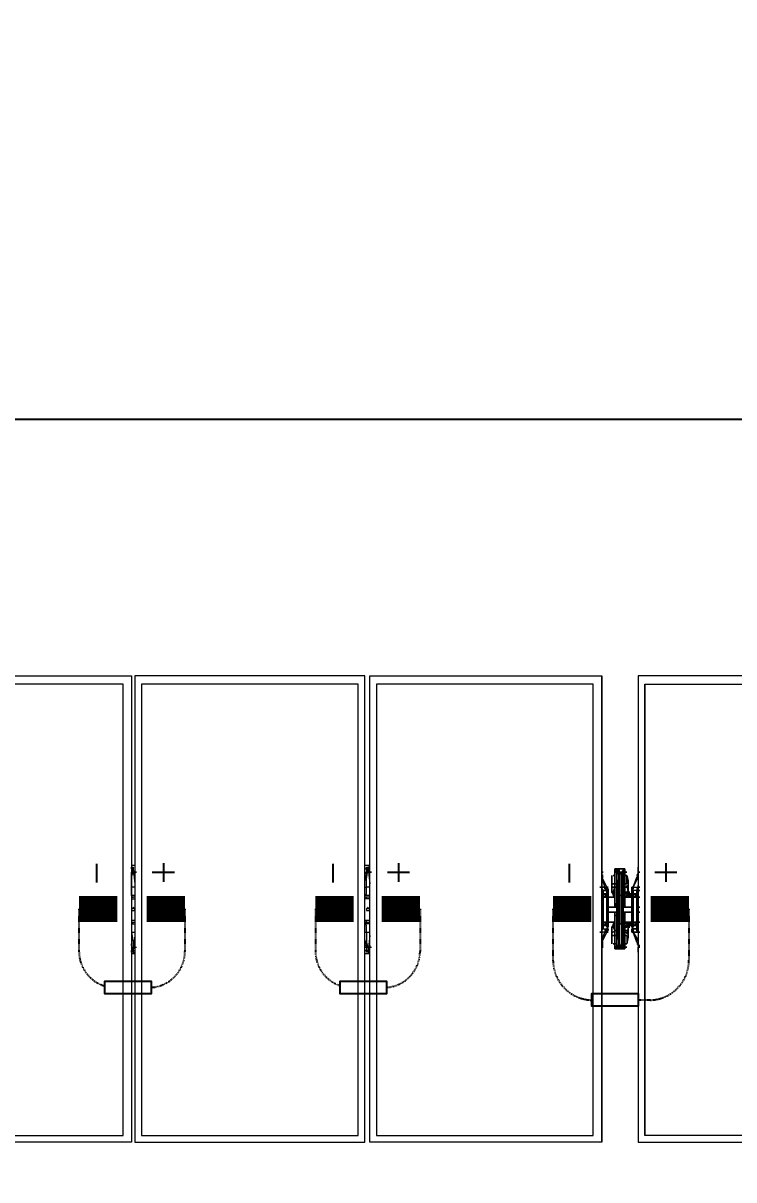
# Model space of a CAD drawing. Header units: feet. Extents: x -13743 to 68376, y -48 to 67763.
# Drawn here: x 2914.7 to 3052.6, y 7045.9 to 7270.4 of the extents above; entities that cross this region are included whole.
import ezdxf
from ezdxf.enums import TextEntityAlignment as Align

# ---------------------------------------------------------------- set-up
doc = ezdxf.new("R2018")
doc.units = ezdxf.units.FT
doc.header["$MEASUREMENT"] = 0
doc.linetypes.add('HIDDEN', pattern=[0.375, 0.25, -0.125])
for name, color, linetype in [('E-HARN-COMP', 8, 'Continuous'), ('E-TRNK-CABL-NEG', 6, 'HIDDEN'), ('E-TRUNK-CABLE-POS', 6, 'HIDDEN'), ('G-ANNO-TEXT', 1, 'Continuous'), ('Polarity-Text', 7, 'Continuous')]:
    doc.layers.add(name, color=color, linetype=linetype)
doc.styles.add('NEI-A', font='arial.ttf')
doc.styles.get("Standard").update_dxf_attribs({"font": 'arial.ttf'})

# ---------------------------------------------------------------- blocks, each defined once
blk = doc.blocks.new('A$Cc93f9aa1')
at = {"lineweight": 5}
for points in [[(3.6032, 0.4666), (3.6032, 0), (3.3715, 0), (3.3715, 0.4666)], [(3.8365, 0.4666), (3.6065, 0.4666), (3.6065, 0), (3.8365, 0)], [(4.0732, 0), (3.8415, 0), (3.8415, 0.4666), (4.0732, 0.4666)], [(4.1098, 0), (4.3398, 0), (4.3398, 0.4666), (4.1098, 0.4666)], [(3.5949, 0.4583), (3.3799, 0.4583), (3.3799, 0.0067), (3.5949, 0.0067)], [(3.8298, 0.0067), (3.8298, 0.4583), (3.6132, 0.4583), (3.6132, 0.0067)], [(4.0648, 0.0067), (4.0648, 0.4583), (3.8482, 0.4583), (3.8482, 0.0067)], [(4.1165, 0.4583), (4.3332, 0.4583), (4.3332, 0.0067), (4.1165, 0.0067)], [(4.0732, 0.2667), (4.0732, 0.27), (4.0732, 0.275), (4.0732, 0.27)], [(4.0832, 0.2667), (4.0832, 0.2583), (4.0832, 0.2567), (4.0832, 0.255), (4.0865, 0.255), (4.0832, 0.255), (4.0832, 0.2567), (4.0832, 0.2583), (4.0865, 0.2583), (4.0865, 0.2667), (4.0865, 0.2583), (4.0865, 0.255), (4.0848, 0.25), (4.0832, 0.25), (4.0832, 0.2567), (4.0832, 0.25), (4.0848, 0.25), (4.0865, 0.255), (4.0865, 0.2583), (4.0832, 0.2583)], [(4.0832, 0.2667), (4.0832, 0.25)], [(4.0865, 0.2667), (4.0848, 0.2667)], [(4.0948, 0.2683), (4.0965, 0.2683), (4.0948, 0.2683), (4.0932, 0.2683), (4.0932, 0.27), (4.0948, 0.27), (4.0965, 0.27), (4.0948, 0.27), (4.0948, 0.2683), (4.0932, 0.2683), (4.0915, 0.2683), (4.0898, 0.2683), (4.0898, 0.27), (4.0882, 0.27), (4.0865, 0.27), (4.0882, 0.27), (4.0898, 0.27), (4.0898, 0.2683), (4.0915, 0.2683), (4.0915, 0.2667), (4.0915, 0.2467), (4.0898, 0.2467), (4.0898, 0.2183), (4.0882, 0.2183), (4.0882, 0.2467), (4.0882, 0.2183), (4.0898, 0.2183), (4.0898, 0.2467), (4.0915, 0.2467), (4.0915, 0.2667), (4.0898, 0.2667), (4.0915, 0.2667), (4.0915, 0.2683), (4.0898, 0.2683), (4.0882, 0.2683), (4.0882, 0.27), (4.0865, 0.27), (4.0865, 0.2733), (4.0865, 0.2717), (4.0882, 0.27), (4.0865, 0.27), (4.0882, 0.27), (4.0898, 0.27), (4.0915, 0.27), (4.0898, 0.27), (4.0882, 0.27), (4.0865, 0.2717), (4.0882, 0.2717), (4.0865, 0.2717), (4.0882, 0.2717), (4.0898, 0.2717), (4.0915, 0.2717), (4.0898, 0.2717), (4.0882, 0.2717), (4.0865, 0.2717), (4.0865, 0.2733), (4.0865, 0.27), (4.0882, 0.27), (4.0882, 0.2683), (4.0898, 0.2683), (4.0915, 0.2683), (4.0932, 0.2683), (4.0948, 0.2683), (4.0948, 0.27), (4.0932, 0.27), (4.0948, 0.2717), (4.0965, 0.2717), (4.0948, 0.2717), (4.0948, 0.2733), (4.0965, 0.2733), (4.0948, 0.2733), (4.0948, 0.2717), (4.0932, 0.27), (4.0948, 0.27), (4.0932, 0.27), (4.0915, 0.27), (4.0898, 0.27), (4.0915, 0.27), (4.0932, 0.27), (4.0948, 0.27), (4.0965, 0.27), (4.0965, 0.2733), (4.0948, 0.2733), (4.0898, 0.2733), (4.0865, 0.2733), (4.0882, 0.2733), (4.0865, 0.2733), (4.0898, 0.2733), (4.0948, 0.2733), (4.0965, 0.2733), (4.0965, 0.27), (4.0982, 0.27), (4.0965, 0.27), (4.0948, 0.27), (4.0932, 0.27), (4.0948, 0.27), (4.0965, 0.27), (4.0965, 0.2617), (4.0948, 0.2617), (4.0965, 0.2617), (4.0965, 0.2383), (4.0948, 0.2383), (4.0965, 0.2383), (4.0965, 0.2367), (4.0948, 0.235), (4.0965, 0.235), (4.0948, 0.235), (4.1032, 0.235), (4.1048, 0.235), (4.1032, 0.235), (4.1032, 0.23), (4.1032, 0.235), (4.0948, 0.235), (4.0965, 0.235), (4.0948, 0.235), (4.0965, 0.2367), (4.0965, 0.2383), (4.0965, 0.2617), (4.0965, 0.27), (4.0948, 0.27), (4.0965, 0.27), (4.0948, 0.27), (4.0932, 0.27), (4.0932, 0.2683)], [(4.0865, 0.2383), (4.0882, 0.2383), (4.0865, 0.2383), (4.0865, 0.2617), (4.0865, 0.27), (4.0865, 0.2617)], [(4.0898, 0.2683), (4.0898, 0.2467), (4.0882, 0.2467), (4.0882, 0.2683)], [(4.0898, 0.2683), (4.0898, 0.2467), (4.0882, 0.2467), (4.0882, 0.2683)], [(4.0932, 0.2183), (4.0932, 0.2467), (4.0948, 0.2467), (4.0948, 0.2683), (4.0932, 0.2683), (4.0932, 0.2467), (4.0915, 0.2467), (4.0915, 0.2183), (4.0932, 0.2183), (4.0932, 0.1967), (4.0915, 0.1967), (4.0898, 0.1967), (4.0915, 0.1967), (4.0932, 0.1967), (4.0948, 0.1967), (4.0932, 0.1967), (4.0948, 0.1967), (4.0932, 0.1967), (4.0932, 0.2183), (4.0915, 0.2183), (4.0915, 0.2467), (4.0932, 0.2467), (4.0932, 0.2683), (4.0948, 0.2683), (4.0948, 0.2467), (4.0932, 0.2467), (4.0932, 0.2183), (4.0948, 0.2183), (4.0948, 0.2467), (4.0948, 0.2183)], [(4.0948, 0.2667), (4.0932, 0.2667)], [(4.0965, 0.2717), (4.0948, 0.2717)], [(4.0965, 0.255), (4.0965, 0.2583), (4.0982, 0.2583), (4.0982, 0.2667), (4.0965, 0.2667), (4.0982, 0.2667), (4.0982, 0.2583), (4.0965, 0.2583), (4.0965, 0.2667), (4.0965, 0.2583), (4.0965, 0.255), (4.0982, 0.255), (4.0982, 0.2567), (4.0998, 0.2517), (4.0982, 0.2567), (4.0982, 0.255)], [(4.0998, 0.25), (4.0998, 0.2617), (4.0982, 0.2667), (4.0998, 0.2617), (4.0998, 0.25), (4.0998, 0.2517)], [(4.1098, 0.27), (4.1098, 0.2683), (4.1082, 0.2667), (4.1098, 0.2683), (4.1098, 0.27), (4.1098, 0.275)], [(4.0748, 0.2517), (4.0748, 0.25), (4.0732, 0.25), (4.0732, 0.2517), (4.0748, 0.2517), (4.0732, 0.2533), (4.0732, 0.255), (4.0765, 0.255), (4.0782, 0.255), (4.0732, 0.265), (4.0782, 0.255), (4.0765, 0.255), (4.0765, 0.2533), (4.0782, 0.2533), (4.0782, 0.2517)], [(4.0732, 0.2517), (4.0732, 0.25), (4.0748, 0.25), (4.0748, 0.2517), (4.0782, 0.2517), (4.0782, 0.2533), (4.0765, 0.2533), (4.0765, 0.255), (4.0732, 0.255), (4.0732, 0.2533), (4.0748, 0.2517)], [(4.0782, 0.2517), (4.0798, 0.2517), (4.0798, 0.2533), (4.0782, 0.2533), (4.0782, 0.255), (4.0798, 0.255), (4.0782, 0.255), (4.0782, 0.2533), (4.0765, 0.2533), (4.0782, 0.2533), (4.0782, 0.255), (4.0782, 0.2533), (4.0798, 0.2533), (4.0798, 0.2517), (4.0782, 0.2517), (4.0798, 0.2517), (4.0798, 0.215), (4.0782, 0.215), (4.0798, 0.215), (4.0798, 0.2517)], [(4.0832, 0.2517), (4.0832, 0.25), (4.0832, 0.26), (4.0832, 0.25)], [(4.0898, 0.2617), (4.0882, 0.2617)], [(4.0898, 0.2617), (4.0882, 0.2617)], [(4.0965, 0.2617), (4.0948, 0.2617)], [(4.0965, 0.255), (4.0965, 0.25), (4.0965, 0.2483), (4.0982, 0.25), (4.0965, 0.2483), (4.0965, 0.25), (4.0982, 0.25), (4.0998, 0.2517), (4.0982, 0.25), (4.0965, 0.25)], [(4.0998, 0.25), (4.0998, 0.26), (4.0998, 0.25), (4.0982, 0.2483), (4.0998, 0.25), (4.1015, 0.25)], [(4.0998, 0.2567), (4.0998, 0.2583)], [(4.1048, 0.255), (4.1032, 0.255), (4.1048, 0.255), (4.1048, 0.2533), (4.1048, 0.255), (4.1032, 0.255)], [(4.1048, 0.215), (4.1032, 0.215), (4.1032, 0.2517), (4.1048, 0.2517), (4.1032, 0.2517), (4.1032, 0.255), (4.1032, 0.2517), (4.1048, 0.2517), (4.1032, 0.2517), (4.1032, 0.215)], [(4.1048, 0.2533), (4.1048, 0.255), (4.1082, 0.265), (4.1048, 0.255), (4.1098, 0.255), (4.1082, 0.2533), (4.1082, 0.2517), (4.1048, 0.2517), (4.1048, 0.2533), (4.1048, 0.255), (4.1098, 0.255), (4.1082, 0.2533), (4.1082, 0.2517), (4.1048, 0.2517)], [(4.0748, 0.215), (4.0748, 0.2133), (4.0748, 0.215), (4.0732, 0.215), (4.0732, 0.25), (4.0732, 0.215)], [(4.0748, 0.245), (4.0732, 0.245), (4.0748, 0.245), (4.0765, 0.245), (4.0782, 0.2467), (4.0782, 0.2483), (4.0765, 0.2483), (4.0748, 0.2483), (4.0748, 0.2467)], [(4.0765, 0.2483), (4.0748, 0.2467), (4.0765, 0.245), (4.0782, 0.2467)], [(4.0748, 0.2467), (4.0748, 0.2483), (4.0765, 0.2483), (4.0782, 0.2483), (4.0782, 0.2467), (4.0765, 0.245), (4.0748, 0.245)], [(4.0765, 0.2483), (4.0748, 0.2467), (4.0765, 0.245), (4.0782, 0.2467)], [(4.0765, 0.245), (4.0748, 0.245), (4.0748, 0.2467), (4.0748, 0.2483), (4.0765, 0.2483), (4.0782, 0.2483), (4.0782, 0.2467), (4.0782, 0.245), (4.0765, 0.245), (4.0782, 0.245), (4.0782, 0.2467), (4.0765, 0.2467), (4.0782, 0.2467), (4.0765, 0.2467), (4.0782, 0.2467), (4.0765, 0.2467), (4.0782, 0.2467), (4.0765, 0.2467), (4.0782, 0.2467), (4.0765, 0.2467), (4.0782, 0.2467), (4.0765, 0.2467), (4.0782, 0.2467), (4.0765, 0.2467), (4.0782, 0.2467), (4.0765, 0.2467), (4.0782, 0.2467), (4.0782, 0.2483), (4.0765, 0.2483), (4.0748, 0.2483), (4.0748, 0.2467), (4.0748, 0.245)], [(4.0782, 0.2467), (4.0765, 0.2467)], [(4.0798, 0.245), (4.0865, 0.245)], [(4.0848, 0.25), (4.0832, 0.25), (4.0848, 0.2483), (4.0832, 0.25), (4.0848, 0.2483)], [(4.0848, 0.2483), (4.0848, 0.2467), (4.0865, 0.2467), (4.0848, 0.2467), (4.0848, 0.2483), (4.0865, 0.2483), (4.0848, 0.2483), (4.0865, 0.2483)], [(4.0998, 0.25), (4.0982, 0.2483), (4.0965, 0.2483), (4.1032, 0.2483), (4.0965, 0.2483), (4.0982, 0.2483), (4.0998, 0.2483), (4.0982, 0.2483)], [(4.0965, 0.2483), (4.0982, 0.2483)], [(4.1032, 0.2467), (4.0982, 0.2467), (4.0965, 0.245), (4.1032, 0.245), (4.0965, 0.245), (4.0982, 0.2467)], [(4.1065, 0.2483), (4.1048, 0.2467), (4.1065, 0.245), (4.1082, 0.2467)], [(4.1048, 0.2467), (4.1048, 0.2483), (4.1065, 0.2483), (4.1082, 0.2483), (4.1082, 0.2467), (4.1065, 0.245), (4.1048, 0.245), (4.1048, 0.2467), (4.1048, 0.2483), (4.1048, 0.2467), (4.1048, 0.245), (4.1065, 0.245), (4.1082, 0.2467), (4.1082, 0.2483), (4.1065, 0.2483), (4.1048, 0.2483)], [(4.1065, 0.2483), (4.1048, 0.2467), (4.1065, 0.245), (4.1082, 0.2467)], [(4.1115, 0.2517), (4.1098, 0.2517), (4.1098, 0.25), (4.1098, 0.2517), (4.1082, 0.2517), (4.1098, 0.2517)], [(4.1082, 0.25), (4.1082, 0.2517), (4.1082, 0.25), (4.1098, 0.25), (4.1098, 0.215), (4.1082, 0.215), (4.1098, 0.215), (4.1098, 0.25)], [(4.1115, 0.245), (4.1098, 0.245)], [(3.6049, 0.235), (3.6049, 0.2333), (3.6032, 0.2333), (3.6032, 0.2317), (3.6049, 0.2317), (3.6065, 0.2317), (3.6065, 0.2333)], [(3.8398, 0.235), (3.8382, 0.2333), (3.8382, 0.2317), (3.8415, 0.2317), (3.8415, 0.2333), (3.8398, 0.2333)], [(4.0748, 0.235), (4.0732, 0.235)], [(4.0748, 0.235), (4.0732, 0.235)], [(4.0798, 0.235), (4.0882, 0.235), (4.0865, 0.235), (4.0882, 0.235), (4.0798, 0.235), (4.0798, 0.23)], [(4.0865, 0.2383), (4.0865, 0.2367), (4.0865, 0.235), (4.0882, 0.235), (4.0865, 0.235), (4.0865, 0.2383), (4.0865, 0.2367), (4.0882, 0.2367), (4.0865, 0.2367), (4.0865, 0.235), (4.0882, 0.235), (4.0865, 0.235)], [(4.0965, 0.2367), (4.0965, 0.235), (4.0982, 0.235), (4.0965, 0.235), (4.0965, 0.2367), (4.0948, 0.2367), (4.0965, 0.2367), (4.0965, 0.2383), (4.0965, 0.2367), (4.0948, 0.2367)], [(4.1115, 0.235), (4.1098, 0.235)], [(4.1115, 0.235), (4.1098, 0.235)], [(4.0748, 0.23), (4.0732, 0.23)], [(4.0748, 0.23), (4.0732, 0.23)], [(4.0748, 0.2167), (4.0765, 0.2167), (4.0782, 0.2183), (4.0782, 0.22), (4.0765, 0.22), (4.0748, 0.22), (4.0732, 0.22), (4.0748, 0.22), (4.0748, 0.2183), (4.0748, 0.22), (4.0748, 0.2183), (4.0748, 0.2167), (4.0765, 0.2167)], [(4.0765, 0.22), (4.0748, 0.2183), (4.0765, 0.2167), (4.0782, 0.2183)], [(4.0765, 0.22), (4.0748, 0.2183), (4.0765, 0.2167), (4.0782, 0.2183)], [(4.0765, 0.22), (4.0748, 0.22), (4.0765, 0.22), (4.0782, 0.22), (4.0782, 0.2183), (4.0782, 0.2167), (4.0765, 0.2167), (4.0782, 0.2167), (4.0782, 0.2183), (4.0765, 0.2183), (4.0782, 0.2183), (4.0765, 0.2183), (4.0782, 0.2183), (4.0765, 0.2183), (4.0782, 0.2183), (4.0765, 0.2183), (4.0782, 0.2183), (4.0765, 0.2183), (4.0782, 0.2183), (4.0765, 0.2183), (4.0782, 0.2183), (4.0765, 0.2183), (4.0782, 0.2183), (4.0765, 0.2183), (4.0782, 0.2183), (4.0782, 0.22), (4.0765, 0.22), (4.0748, 0.22), (4.0748, 0.2183), (4.0748, 0.2167), (4.0748, 0.2183), (4.0748, 0.2167), (4.0765, 0.2167), (4.0782, 0.2183), (4.0782, 0.22)], [(4.0882, 0.23), (4.0798, 0.23), (4.0882, 0.23), (4.0865, 0.23), (4.0882, 0.23), (4.0865, 0.23)], [(4.0865, 0.22), (4.0798, 0.22)], [(4.0865, 0.23), (4.0882, 0.23), (4.0865, 0.23), (4.0865, 0.2267), (4.0865, 0.23), (4.0865, 0.2267)], [(4.0865, 0.2267), (4.0865, 0.2033), (4.0865, 0.195), (4.0865, 0.2033), (4.0865, 0.2267), (4.0882, 0.2267)], [(4.1048, 0.23), (4.1032, 0.23), (4.0948, 0.23), (4.0965, 0.23), (4.0948, 0.23), (4.0965, 0.23), (4.0965, 0.2267), (4.0965, 0.2283), (4.0948, 0.23), (4.1032, 0.23)], [(4.0965, 0.2267), (4.0965, 0.23), (4.0948, 0.23), (4.0965, 0.2283)], [(4.0965, 0.23), (4.0948, 0.23)], [(4.0965, 0.2267), (4.0948, 0.2267), (4.0965, 0.2267), (4.0965, 0.2033), (4.0948, 0.2033), (4.0965, 0.2033)], [(4.0982, 0.23), (4.0965, 0.23)], [(4.0982, 0.2183), (4.1032, 0.2183), (4.0982, 0.2183), (4.0965, 0.22), (4.1032, 0.22), (4.0965, 0.22)], [(4.1048, 0.22), (4.1048, 0.2183), (4.1048, 0.2167), (4.1065, 0.2167), (4.1082, 0.2183), (4.1082, 0.22), (4.1065, 0.22)], [(4.1065, 0.22), (4.1048, 0.2183), (4.1065, 0.2167), (4.1082, 0.2183)], [(4.1048, 0.22), (4.1048, 0.2183), (4.1048, 0.2167), (4.1048, 0.2183), (4.1048, 0.22), (4.1065, 0.22)], [(4.1065, 0.22), (4.1048, 0.2183), (4.1065, 0.2167), (4.1082, 0.2183)], [(4.1082, 0.22), (4.1082, 0.2183), (4.1082, 0.22), (4.1065, 0.22)], [(4.1115, 0.23), (4.1098, 0.23)], [(4.1115, 0.23), (4.1098, 0.23)], [(4.1115, 0.22), (4.1098, 0.22)], [(4.0732, 0.215), (4.0732, 0.2133)], [(4.0765, 0.2117), (4.0765, 0.21), (4.0782, 0.21), (4.0732, 0.2), (4.0782, 0.21), (4.0765, 0.21), (4.0732, 0.21), (4.0732, 0.2117), (4.0748, 0.2133), (4.0782, 0.2133), (4.0765, 0.2117), (4.0765, 0.21), (4.0732, 0.21), (4.0732, 0.2117), (4.0748, 0.2133), (4.0782, 0.2133)], [(4.0782, 0.2183), (4.0765, 0.2183)], [(4.0798, 0.21), (4.0782, 0.21), (4.0782, 0.2117), (4.0765, 0.2117), (4.0782, 0.2117), (4.0782, 0.21)], [(4.0782, 0.2133), (4.0798, 0.2133), (4.0798, 0.2117), (4.0782, 0.2117), (4.0782, 0.21), (4.0782, 0.2117), (4.0798, 0.2117), (4.0798, 0.2133)], [(4.0832, 0.2133), (4.0832, 0.2083), (4.0832, 0.2133), (4.0832, 0.215), (4.0848, 0.215), (4.0848, 0.2167), (4.0832, 0.215), (4.0832, 0.2133), (4.0832, 0.215), (4.0848, 0.215), (4.0865, 0.2117), (4.0848, 0.21), (4.0832, 0.21), (4.0832, 0.2083), (4.0832, 0.2067), (4.0832, 0.2083), (4.0832, 0.21), (4.0848, 0.21), (4.0865, 0.2117), (4.0848, 0.215), (4.0848, 0.2167), (4.0832, 0.215), (4.0848, 0.2167), (4.0832, 0.215), (4.0832, 0.205), (4.0832, 0.215)], [(4.0865, 0.2167), (4.0848, 0.2167), (4.0832, 0.215), (4.0832, 0.205), (4.0832, 0.215), (4.0848, 0.2167), (4.0865, 0.2167), (4.0848, 0.2167), (4.0865, 0.2167), (4.0848, 0.2167), (4.0865, 0.2167), (4.0848, 0.2167)], [(4.0865, 0.2183), (4.0848, 0.2183), (4.0848, 0.2167), (4.0848, 0.2183)], [(4.0865, 0.21), (4.0865, 0.2067)], [(4.0932, 0.195), (4.0932, 0.1967), (4.0948, 0.1967), (4.0948, 0.2183), (4.0948, 0.1967), (4.0932, 0.1967), (4.0932, 0.195), (4.0948, 0.195)], [(4.0965, 0.215), (4.0965, 0.2167), (4.1032, 0.2167), (4.0965, 0.2167)], [(4.0965, 0.2167), (4.0982, 0.215), (4.0965, 0.2167), (4.0982, 0.2167)], [(4.0998, 0.2167), (4.0982, 0.2167), (4.0998, 0.215), (4.0982, 0.2167), (4.0965, 0.2167), (4.0982, 0.2167)], [(4.0982, 0.1983), (4.0965, 0.1983), (4.0982, 0.1983), (4.0998, 0.205), (4.0998, 0.215), (4.0998, 0.2133), (4.0998, 0.215), (4.0998, 0.205)], [(4.0982, 0.2083), (4.0998, 0.2133), (4.0998, 0.215), (4.0965, 0.215), (4.0965, 0.2117), (4.0965, 0.21), (4.0982, 0.21)], [(4.0982, 0.2083), (4.0998, 0.2133), (4.0998, 0.215), (4.0965, 0.215), (4.0965, 0.2117), (4.0965, 0.21), (4.0982, 0.21)], [(4.0965, 0.2067), (4.0965, 0.21)], [(4.0982, 0.2167), (4.0998, 0.215)], [(4.0998, 0.215), (4.0998, 0.205), (4.0998, 0.215), (4.1015, 0.215)], [(4.0998, 0.2067), (4.0998, 0.2083)], [(4.1048, 0.2133), (4.1032, 0.2133), (4.1032, 0.21), (4.1048, 0.21), (4.1048, 0.2117), (4.1048, 0.2133), (4.1048, 0.2117), (4.1048, 0.21), (4.1032, 0.21), (4.1032, 0.2133), (4.1048, 0.2133), (4.1082, 0.2133), (4.1082, 0.215), (4.1082, 0.2133)], [(4.1032, 0.21), (4.1048, 0.21), (4.1048, 0.2117), (4.1048, 0.21)], [(4.1048, 0.21), (4.1098, 0.21), (4.1082, 0.2117), (4.1082, 0.2133), (4.1098, 0.2133), (4.1098, 0.215), (4.1098, 0.2133), (4.1082, 0.2133), (4.1082, 0.2117), (4.1098, 0.21), (4.1048, 0.21), (4.1082, 0.2)], [(4.1082, 0.2183), (4.1065, 0.2183)], [(4.1082, 0.2183), (4.1065, 0.2183)], [(4.0732, 0.1967), (4.0732, 0.1983)], [(4.0832, 0.1983), (4.0832, 0.205), (4.0832, 0.1983), (4.0832, 0.2067), (4.0865, 0.2067), (4.0865, 0.1983), (4.0848, 0.1983), (4.0865, 0.1983), (4.0865, 0.2067), (4.0832, 0.2067)], [(4.0882, 0.1983), (4.0865, 0.1983)], [(4.0898, 0.2033), (4.0882, 0.2033)], [(4.0898, 0.2033), (4.0882, 0.2033)], [(4.0915, 0.1983), (4.0915, 0.1967), (4.0898, 0.1967), (4.0915, 0.1967)], [(4.0948, 0.195), (4.0948, 0.1967), (4.0948, 0.195), (4.0965, 0.195), (4.0965, 0.1933), (4.0948, 0.1933), (4.0965, 0.1933), (4.0948, 0.1933), (4.0948, 0.195), (4.0965, 0.195), (4.0965, 0.2033), (4.0965, 0.195), (4.0982, 0.195), (4.0965, 0.195), (4.0965, 0.1933), (4.0948, 0.1933), (4.0932, 0.195), (4.0915, 0.195), (4.0932, 0.195), (4.0948, 0.195), (4.0932, 0.195)], [(4.0948, 0.1983), (4.0932, 0.1983)], [(4.0965, 0.2033), (4.0948, 0.2033)], [(4.0982, 0.1983), (4.0965, 0.1983), (4.0965, 0.2067), (4.0982, 0.2067)], [(4.0982, 0.1983), (4.0965, 0.1983), (4.0965, 0.2067), (4.0982, 0.2067)], [(4.1082, 0.1983), (4.1098, 0.1983), (4.1098, 0.1967), (4.1098, 0.1983)], [(4.0732, 0.19), (4.0732, 0.195)], [(4.0932, 0.1933), (4.0882, 0.1933), (4.0865, 0.1933), (4.0882, 0.1933), (4.0865, 0.1933), (4.0865, 0.195), (4.0882, 0.195), (4.0882, 0.1967), (4.0882, 0.195), (4.0865, 0.195), (4.0865, 0.1933), (4.0882, 0.1933)], [(4.0965, 0.195), (4.0948, 0.195), (4.0948, 0.1933), (4.0965, 0.1933), (4.0948, 0.1933), (4.0932, 0.195), (4.0948, 0.195), (4.0932, 0.195), (4.0948, 0.195), (4.0948, 0.1967)], [(4.1098, 0.19), (4.1098, 0.195)]]:
    blk.add_lwpolyline(points, close=True, dxfattribs=at)
for points in [[(4.0732, 0), (4.0732, 0.4666)], [(4.1098, 0.4666), (4.1098, 0)], [(4.0648, 0.0067), (4.0648, 0.4583)], [(4.1165, 0.4583), (4.1165, 0.0067)], [(3.6065, 0.2767), (3.6032, 0.2767)], [(3.6049, 0.27), (3.6049, 0.2733), (3.6049, 0.275), (3.6049, 0.2733), (3.6049, 0.2717), (3.6032, 0.2717), (3.6032, 0.2683)], [(3.6049, 0.255), (3.6032, 0.255), (3.6032, 0.2633), (3.6049, 0.2733)], [(3.8415, 0.2767), (3.8365, 0.2767)], [(3.8365, 0.255), (3.8382, 0.255), (3.8382, 0.2633), (3.8398, 0.2733)], [(3.8415, 0.275), (3.8398, 0.275), (3.8398, 0.2733), (3.8382, 0.2733), (3.8382, 0.27), (3.8382, 0.2683)], [(3.8398, 0.27), (3.8398, 0.2733), (3.8398, 0.275)], [(4.0732, 0.2667), (4.0732, 0.2667)], [(4.0732, 0.2667), (4.0732, 0.2667)], [(4.0882, 0.27), (4.0898, 0.27), (4.0882, 0.27)], [(4.0882, 0.27), (4.0898, 0.27), (4.0882, 0.27)], [(4.0948, 0.27), (4.0948, 0.27)], [(4.0948, 0.27), (4.0948, 0.27)], [(4.1098, 0.2667), (4.1098, 0.2667)], [(4.1098, 0.2667), (4.1098, 0.2667)], [(3.6049, 0.2467), (3.6032, 0.2467), (3.6032, 0.255)], [(3.8398, 0.2467), (3.8382, 0.2467), (3.8365, 0.2467), (3.8382, 0.2483), (3.8382, 0.255)], [(4.0832, 0.26), (4.0832, 0.26)], [(4.0832, 0.26), (4.0832, 0.26)], [(4.0982, 0.26), (4.0982, 0.26)], [(4.0982, 0.26), (4.0982, 0.26)], [(3.6065, 0.2467), (3.6032, 0.2467)], [(3.6065, 0.245), (3.6032, 0.245), (3.6049, 0.245)], [(3.6032, 0.245), (3.6032, 0.2433), (3.6065, 0.2433)], [(3.8415, 0.2467), (3.8365, 0.2467)], [(3.8415, 0.245), (3.8382, 0.245), (3.8365, 0.245)], [(3.8415, 0.2433), (3.8382, 0.2433), (3.8365, 0.2433)], [(3.8382, 0.2433), (3.8382, 0.245)], [(4.0748, 0.2483), (4.0748, 0.2483)], [(4.0748, 0.2483), (4.0748, 0.2483)], [(4.0748, 0.2467), (4.0748, 0.2467)], [(4.0748, 0.2467), (4.0748, 0.2467)], [(4.0748, 0.245), (4.0748, 0.245)], [(4.0748, 0.245), (4.0748, 0.245)], [(4.0765, 0.2483), (4.0765, 0.2483)], [(4.0765, 0.2483), (4.0765, 0.2483)], [(4.0765, 0.245), (4.0782, 0.245)], [(4.0765, 0.245), (4.0765, 0.245)], [(4.0765, 0.245), (4.0782, 0.245)], [(4.0765, 0.245), (4.0765, 0.245)], [(4.0782, 0.2517), (4.0782, 0.2517)], [(4.0782, 0.2517), (4.0782, 0.2517)], [(4.0782, 0.2483), (4.0782, 0.2483)], [(4.0782, 0.2483), (4.0782, 0.2483)], [(4.0782, 0.2467), (4.0782, 0.2467)], [(4.0782, 0.2467), (4.0782, 0.2467)], [(4.0782, 0.245), (4.0782, 0.245)], [(4.0782, 0.245), (4.0782, 0.245)], [(4.0798, 0.2517), (4.0798, 0.2517)], [(4.0798, 0.2517), (4.0798, 0.2517)], [(4.0832, 0.25), (4.0848, 0.2483)], [(4.0832, 0.25), (4.0848, 0.2483)], [(4.0832, 0.25), (4.0848, 0.2483)], [(4.0832, 0.25), (4.0848, 0.25)], [(4.0848, 0.2483), (4.0848, 0.25)], [(4.0865, 0.2483), (4.0848, 0.2483)], [(4.0865, 0.2483), (4.0848, 0.2483)], [(4.0848, 0.2483), (4.0865, 0.2483)], [(4.0848, 0.2483), (4.0865, 0.2483)], [(4.1032, 0.2517), (4.1032, 0.2517)], [(4.1032, 0.2517), (4.1032, 0.2517)], [(4.1048, 0.2483), (4.1065, 0.2483), (4.1082, 0.2483), (4.1082, 0.2467), (4.1082, 0.245), (4.1065, 0.245), (4.1048, 0.245), (4.1048, 0.2467), (4.1048, 0.245)], [(4.1048, 0.2483), (4.1048, 0.2483)], [(4.1048, 0.245), (4.1065, 0.245), (4.1082, 0.245), (4.1082, 0.2467), (4.1065, 0.2467), (4.1082, 0.2467), (4.1065, 0.2467), (4.1082, 0.2467), (4.1065, 0.2467), (4.1082, 0.2467), (4.1065, 0.2467), (4.1082, 0.2467), (4.1065, 0.2467), (4.1082, 0.2467), (4.1065, 0.2467), (4.1082, 0.2467), (4.1065, 0.2467), (4.1082, 0.2467), (4.1065, 0.2467), (4.1082, 0.2467), (4.1065, 0.2467), (4.1082, 0.2467), (4.1098, 0.2467), (4.1082, 0.2467), (4.1082, 0.2483), (4.1065, 0.2483), (4.1048, 0.2483)], [(4.1048, 0.2483), (4.1048, 0.2483)], [(4.1048, 0.2467), (4.1048, 0.2467)], [(4.1048, 0.2467), (4.1048, 0.2467)], [(4.1048, 0.245), (4.1048, 0.245)], [(4.1048, 0.245), (4.1048, 0.245)], [(4.1065, 0.2483), (4.1065, 0.2483)], [(4.1065, 0.2483), (4.1065, 0.2483)], [(4.1065, 0.245), (4.1065, 0.245)], [(4.1065, 0.245), (4.1065, 0.245)], [(4.1082, 0.2483), (4.1082, 0.2483)], [(4.1082, 0.2483), (4.1082, 0.2483)], [(4.1082, 0.2467), (4.1082, 0.2467)], [(4.1082, 0.2467), (4.1082, 0.2467)], [(4.1082, 0.245), (4.1082, 0.245)], [(4.1082, 0.245), (4.1082, 0.245)], [(3.6065, 0.2217), (3.6032, 0.2217), (3.6032, 0.22), (3.6065, 0.22)], [(3.8415, 0.2217), (3.8382, 0.2217), (3.8365, 0.2217)], [(3.8365, 0.22), (3.8382, 0.22), (3.8415, 0.22)], [(3.8382, 0.22), (3.8382, 0.2217)], [(4.0748, 0.22), (4.0748, 0.22)], [(4.0748, 0.22), (4.0748, 0.22)], [(4.0765, 0.22), (4.0765, 0.22)], [(4.0765, 0.22), (4.0765, 0.22)], [(4.0782, 0.22), (4.0782, 0.22)], [(4.0782, 0.22), (4.0782, 0.22)], [(4.0865, 0.23), (4.0882, 0.23)], [(4.0865, 0.23), (4.0882, 0.23)], [(4.0865, 0.23), (4.0882, 0.23)], [(4.0865, 0.23), (4.0882, 0.23)], [(4.0965, 0.23), (4.0982, 0.23)], [(4.0965, 0.23), (4.0982, 0.23)], [(4.1048, 0.2183), (4.1048, 0.22)], [(4.1065, 0.22), (4.1048, 0.22)], [(4.1048, 0.22), (4.1048, 0.22)], [(4.1048, 0.22), (4.1048, 0.22)], [(4.1082, 0.22), (4.1065, 0.22)], [(4.1065, 0.22), (4.1065, 0.22)], [(4.1065, 0.22), (4.1065, 0.22)], [(4.1082, 0.22), (4.1082, 0.22)], [(4.1082, 0.2183), (4.1082, 0.22)], [(4.1082, 0.22), (4.1082, 0.22)], [(3.6049, 0.2183), (3.6032, 0.2183), (3.6032, 0.21), (3.6049, 0.2), (3.6049, 0.1917), (3.6065, 0.1917)], [(3.6032, 0.2183), (3.6065, 0.2183)], [(3.8382, 0.21), (3.8382, 0.2167), (3.8365, 0.2183), (3.8382, 0.2183), (3.8365, 0.2183)], [(3.8365, 0.21), (3.8382, 0.21), (3.8382, 0.2), (3.8398, 0.1933), (3.8398, 0.1917), (3.8415, 0.1917)], [(3.8415, 0.2183), (3.8382, 0.2183)], [(4.0732, 0.2133), (4.0748, 0.2133), (4.0732, 0.2133)], [(4.0732, 0.2133), (4.0748, 0.2133), (4.0732, 0.2133)], [(4.0748, 0.2183), (4.0748, 0.2183)], [(4.0748, 0.2183), (4.0748, 0.2183)], [(4.0748, 0.2167), (4.0748, 0.2167)], [(4.0748, 0.2167), (4.0748, 0.2167)], [(4.0765, 0.2167), (4.0765, 0.2167)], [(4.0765, 0.2167), (4.0765, 0.2167)], [(4.0782, 0.2183), (4.0782, 0.2183)], [(4.0782, 0.2183), (4.0782, 0.2183)], [(4.0782, 0.2167), (4.0782, 0.2167)], [(4.0782, 0.2167), (4.0782, 0.2167)], [(4.0782, 0.215), (4.0782, 0.215)], [(4.0782, 0.215), (4.0782, 0.215)], [(4.0798, 0.215), (4.0798, 0.215)], [(4.0798, 0.215), (4.0798, 0.215)], [(4.0898, 0.2183), (4.0898, 0.1967), (4.0882, 0.1967), (4.0882, 0.2183)], [(4.0898, 0.2183), (4.0898, 0.1967), (4.0882, 0.1967), (4.0882, 0.2183)], [(4.0915, 0.2183), (4.0898, 0.2183)], [(4.0915, 0.2183), (4.0898, 0.2183)], [(4.0915, 0.1983), (4.0915, 0.2183)], [(4.0915, 0.1983), (4.0915, 0.2183)], [(4.1032, 0.215), (4.1032, 0.215)], [(4.1032, 0.215), (4.1032, 0.215)], [(4.1048, 0.2167), (4.1048, 0.2183)], [(4.1048, 0.2183), (4.1048, 0.2183)], [(4.1048, 0.2183), (4.1048, 0.2183)], [(4.1048, 0.2167), (4.1065, 0.2167)], [(4.1048, 0.2167), (4.1048, 0.2167)], [(4.1048, 0.2167), (4.1065, 0.2167)], [(4.1048, 0.2167), (4.1065, 0.2167)], [(4.1048, 0.2167), (4.1048, 0.2167)], [(4.1048, 0.215), (4.1048, 0.215)], [(4.1048, 0.215), (4.1048, 0.215)], [(4.1065, 0.2183), (4.1082, 0.2183)], [(4.1065, 0.2183), (4.1082, 0.2183)], [(4.1065, 0.2183), (4.1082, 0.2183)], [(4.1065, 0.2183), (4.1082, 0.2183)], [(4.1065, 0.2183), (4.1082, 0.2183)], [(4.1065, 0.2183), (4.1082, 0.2183)], [(4.1065, 0.2183), (4.1082, 0.2183)], [(4.1065, 0.2183), (4.1082, 0.2183)], [(4.1065, 0.2183), (4.1082, 0.2183)], [(4.1065, 0.2183), (4.1082, 0.2183)], [(4.1065, 0.2183), (4.1082, 0.2183)], [(4.1065, 0.2183), (4.1082, 0.2183)], [(4.1065, 0.2183), (4.1082, 0.2183)], [(4.1065, 0.2167), (4.1082, 0.2183)], [(4.1065, 0.2183), (4.1082, 0.2183)], [(4.1065, 0.2167), (4.1082, 0.2167)], [(4.1065, 0.2167), (4.1065, 0.2167)], [(4.1065, 0.2167), (4.1082, 0.2167)], [(4.1065, 0.2167), (4.1065, 0.2167)], [(4.1082, 0.2183), (4.1082, 0.2183)], [(4.1082, 0.2167), (4.1082, 0.2183)], [(4.1082, 0.2183), (4.1082, 0.2183)], [(4.1082, 0.2167), (4.1082, 0.2183)], [(4.1082, 0.2167), (4.1082, 0.2167)], [(4.1082, 0.2167), (4.1082, 0.2167)], [(4.0732, 0.1983), (4.0732, 0.1983)], [(4.0732, 0.1983), (4.0732, 0.1983)], [(4.0832, 0.205), (4.0832, 0.205)], [(4.0832, 0.205), (4.0832, 0.205)], [(4.0848, 0.1983), (4.0848, 0.1983)], [(4.0848, 0.1983), (4.0848, 0.1983)], [(4.0898, 0.1983), (4.0915, 0.1983)], [(4.0898, 0.1983), (4.0915, 0.1983)], [(4.0982, 0.205), (4.0982, 0.205)], [(4.0982, 0.205), (4.0982, 0.205)], [(4.0982, 0.1983), (4.0982, 0.1983)], [(4.0982, 0.1983), (4.0982, 0.1983)], [(4.1098, 0.1983), (4.1098, 0.1983)], [(4.1098, 0.1983), (4.1098, 0.1983)], [(3.6032, 0.1967), (3.6032, 0.1933), (3.6049, 0.1933), (3.6049, 0.19), (3.6049, 0.1917), (3.6049, 0.195)], [(3.6065, 0.1883), (3.6032, 0.1883)], [(3.6049, 0.19), (3.6065, 0.19)], [(3.8415, 0.1883), (3.8365, 0.1883)], [(3.8382, 0.1967), (3.8382, 0.195), (3.8382, 0.1917), (3.8398, 0.1917), (3.8398, 0.19), (3.8415, 0.19)], [(3.8398, 0.195), (3.8398, 0.1917), (3.8398, 0.19)], [(4.0732, 0.195), (4.0732, 0.195)], [(4.0732, 0.195), (4.0732, 0.195)], [(4.0865, 0.195), (4.0882, 0.1967)], [(4.0865, 0.195), (4.0882, 0.1967)], [(4.0865, 0.1933), (4.0882, 0.195)], [(4.0865, 0.195), (4.0882, 0.195)], [(4.0865, 0.1933), (4.0882, 0.195)], [(4.0865, 0.195), (4.0882, 0.195)], [(4.0865, 0.1933), (4.0882, 0.1933)], [(4.0865, 0.1933), (4.0882, 0.1933)], [(4.0865, 0.1933), (4.0882, 0.1933)], [(4.0865, 0.1933), (4.0882, 0.1933)], [(4.0882, 0.195), (4.0882, 0.1967)], [(4.0882, 0.195), (4.0882, 0.1967)], [(4.0882, 0.195), (4.0898, 0.195)], [(4.0882, 0.195), (4.0898, 0.195)], [(4.0882, 0.195), (4.0898, 0.195)], [(4.0882, 0.195), (4.0898, 0.195)], [(4.0882, 0.195), (4.0882, 0.195)], [(4.0882, 0.1933), (4.0882, 0.195)], [(4.0882, 0.195), (4.0898, 0.195)], [(4.0882, 0.195), (4.0898, 0.195)], [(4.0882, 0.195), (4.0898, 0.195)], [(4.0882, 0.195), (4.0898, 0.195)], [(4.0882, 0.195), (4.0882, 0.195)], [(4.0882, 0.1933), (4.0882, 0.195)], [(4.0898, 0.1967), (4.0898, 0.195)], [(4.0898, 0.1967), (4.0898, 0.195)], [(4.0898, 0.195), (4.0915, 0.195)], [(4.0898, 0.195), (4.0915, 0.195)], [(4.0898, 0.195), (4.0915, 0.195)], [(4.0898, 0.195), (4.0915, 0.195)], [(4.0948, 0.1933), (4.0932, 0.1933)], [(4.0932, 0.1933), (4.0948, 0.1933)], [(4.0948, 0.1933), (4.0932, 0.1933)], [(4.0932, 0.1933), (4.0948, 0.1933)], [(4.0948, 0.1967), (4.0948, 0.195), (4.0965, 0.195)], [(4.0965, 0.195), (4.0948, 0.1967)], [(4.1098, 0.195), (4.1098, 0.195)], [(4.1098, 0.195), (4.1098, 0.195)]]:
    blk.add_lwpolyline(points, dxfattribs=at)
at = {"color": 8, "lineweight": 5, "true_color": 0x808080}
for points in [[(3.6065, 0.2767), (3.6032, 0.2767)], [(3.6032, 0.2733), (3.6032, 0.275), (3.6049, 0.275)], [(3.6032, 0.2617), (3.6032, 0.27), (3.6049, 0.27)], [(3.6032, 0.2667), (3.6032, 0.2683), (3.6049, 0.2683)], [(3.6049, 0.2733), (3.6049, 0.2733)], [(3.6049, 0.2733), (3.6065, 0.2583)], [(3.6065, 0.2683), (3.6065, 0.27)], [(3.8415, 0.2767), (3.8365, 0.2767)], [(3.8365, 0.2733), (3.8382, 0.2733), (3.8382, 0.275), (3.8398, 0.275)], [(3.8365, 0.27), (3.8382, 0.27), (3.8382, 0.2683), (3.8365, 0.2617)], [(3.8365, 0.2667), (3.8382, 0.2667), (3.8382, 0.2683), (3.8365, 0.2683)], [(3.8398, 0.2733), (3.8398, 0.2733)], [(3.8398, 0.2733), (3.8415, 0.2583)], [(3.8415, 0.2683), (3.8415, 0.27)], [(4.0882, 0.2717), (4.0882, 0.2717)], [(4.0882, 0.2717), (4.0882, 0.2717)], [(4.0882, 0.27), (4.0898, 0.27)], [(4.0882, 0.27), (4.0898, 0.27)], [(4.0948, 0.2717), (4.0948, 0.2717)], [(4.0948, 0.2717), (4.0948, 0.2717)], [(3.6065, 0.255), (3.6032, 0.255)], [(3.8415, 0.255), (3.8382, 0.255)], [(3.6032, 0.21), (3.6065, 0.21)], [(3.8382, 0.21), (3.8415, 0.21)], [(3.6032, 0.2033), (3.6032, 0.195), (3.6049, 0.195)], [(3.6032, 0.1967), (3.6032, 0.1983)], [(3.6065, 0.2067), (3.6049, 0.1917)], [(3.8365, 0.195), (3.8382, 0.195), (3.8382, 0.1967), (3.8365, 0.2033)], [(3.8365, 0.1967), (3.8382, 0.1967), (3.8382, 0.1983), (3.8365, 0.1983)], [(3.8415, 0.2067), (3.8398, 0.1917)], [(3.6049, 0.19), (3.6032, 0.19), (3.6032, 0.1917)], [(3.6065, 0.1883), (3.6032, 0.1883)], [(3.6049, 0.1917), (3.6049, 0.1917)], [(3.6065, 0.1967), (3.6065, 0.195), (3.6082, 0.195)], [(3.8398, 0.19), (3.8382, 0.19), (3.8382, 0.1917), (3.8365, 0.1917)], [(3.8415, 0.1883), (3.8365, 0.1883)], [(3.8398, 0.1917), (3.8398, 0.1917)], [(3.8415, 0.1967), (3.8415, 0.195), (3.8432, 0.195)], [(4.0882, 0.1933), (4.0882, 0.1933)], [(4.0882, 0.1933), (4.0882, 0.1933)], [(4.0948, 0.1933), (4.0948, 0.1933)], [(4.0948, 0.1933), (4.0948, 0.1933)]]:
    blk.add_lwpolyline(points, dxfattribs=at)
for points in [[(3.6082, 0.27), (3.6065, 0.27)], [(3.8432, 0.27), (3.8415, 0.27)], [(4.0748, 0.27), (4.0732, 0.27)], [(4.0748, 0.2667), (4.0732, 0.2667)], [(4.0865, 0.27), (4.0865, 0.2617)], [(4.0882, 0.2717), (4.0882, 0.2733)], [(4.0898, 0.27), (4.0882, 0.27)], [(4.0898, 0.27), (4.0882, 0.27), (4.0898, 0.27), (4.0915, 0.27)], [(4.0965, 0.2617), (4.0965, 0.27), (4.0948, 0.27), (4.0965, 0.27), (4.0948, 0.27), (4.0932, 0.27), (4.0915, 0.27), (4.0898, 0.27), (4.0915, 0.27), (4.0932, 0.27), (4.0948, 0.27), (4.0965, 0.27), (4.0948, 0.27), (4.0965, 0.27)], [(4.0948, 0.2733), (4.0948, 0.2717)], [(4.1098, 0.2667), (4.1082, 0.2667)], [(4.1115, 0.27), (4.1098, 0.27)], [(4.0732, 0.255), (4.0715, 0.255), (4.0732, 0.255), (4.0732, 0.2567)], [(4.0732, 0.265), (4.0765, 0.255), (4.0732, 0.265), (4.0748, 0.265)], [(4.0882, 0.235), (4.0882, 0.2383), (4.0882, 0.2617), (4.0882, 0.2383), (4.0882, 0.235), (4.0865, 0.235)], [(4.0882, 0.2583), (4.0865, 0.2583)], [(4.0882, 0.255), (4.0865, 0.255)], [(4.0965, 0.235), (4.0948, 0.235), (4.0948, 0.2383), (4.0948, 0.2617), (4.0948, 0.2383), (4.0948, 0.235)], [(4.0982, 0.2583), (4.0965, 0.2583)], [(4.0982, 0.255), (4.0965, 0.255)], [(4.1048, 0.255), (4.1098, 0.265), (4.1082, 0.265), (4.1098, 0.265)], [(4.1115, 0.255), (4.1098, 0.255), (4.1098, 0.2567), (4.1098, 0.255)], [(4.0748, 0.2483), (4.0748, 0.25)], [(4.0748, 0.22), (4.0748, 0.245)], [(4.0782, 0.2517), (4.0782, 0.2483)], [(4.0782, 0.245), (4.0782, 0.22)], [(4.0865, 0.25), (4.0848, 0.25)], [(4.0982, 0.25), (4.0965, 0.25)], [(4.1048, 0.2483), (4.1048, 0.2517)], [(4.1048, 0.22), (4.1048, 0.245)], [(4.1082, 0.25), (4.1082, 0.2483)], [(4.1082, 0.245), (4.1082, 0.22)], [(4.0898, 0.2367), (4.0882, 0.2367)], [(4.0898, 0.2367), (4.0882, 0.2367)], [(4.0965, 0.2367), (4.0948, 0.2367)], [(4.0965, 0.2367), (4.0948, 0.2367)], [(4.0882, 0.23), (4.0882, 0.2267), (4.0882, 0.2033), (4.0882, 0.2267), (4.0882, 0.23), (4.0865, 0.23)], [(4.0898, 0.2283), (4.0882, 0.2283)], [(4.0898, 0.2283), (4.0882, 0.2283)], [(4.0965, 0.23), (4.0948, 0.23), (4.0948, 0.2033), (4.0948, 0.23)], [(4.0965, 0.2283), (4.0948, 0.2283)], [(4.0965, 0.2283), (4.0948, 0.2283)], [(4.0715, 0.21), (4.0732, 0.21), (4.0732, 0.2117), (4.0732, 0.21)], [(4.0765, 0.21), (4.0732, 0.2017)], [(4.0748, 0.215), (4.0748, 0.2167)], [(4.0782, 0.2167), (4.0782, 0.215)], [(4.0848, 0.215), (4.0865, 0.215)], [(4.0882, 0.2117), (4.0865, 0.2117)], [(4.0982, 0.215), (4.0965, 0.215)], [(4.0982, 0.2117), (4.0965, 0.2117)], [(4.1048, 0.215), (4.1048, 0.2167)], [(4.1098, 0.2017), (4.1048, 0.21)], [(4.1082, 0.2167), (4.1082, 0.215)], [(4.1098, 0.21), (4.1098, 0.2117), (4.1098, 0.21), (4.1115, 0.21)], [(4.0748, 0.2), (4.0732, 0.2)], [(4.0748, 0.1983), (4.0732, 0.1983)], [(4.0882, 0.2067), (4.0865, 0.2067)], [(4.0865, 0.2033), (4.0865, 0.195)], [(4.0965, 0.195), (4.0948, 0.195), (4.0965, 0.195), (4.0948, 0.195), (4.0932, 0.195), (4.0948, 0.195), (4.0965, 0.195), (4.0948, 0.195), (4.0965, 0.195), (4.0965, 0.2033)], [(4.0982, 0.2067), (4.0965, 0.2067)], [(4.1098, 0.2), (4.1082, 0.2)], [(4.1098, 0.1983), (4.1082, 0.1983)], [(4.0748, 0.1967), (4.0732, 0.1967)], [(4.0748, 0.195), (4.0732, 0.195)], [(4.0898, 0.195), (4.0882, 0.195), (4.0898, 0.195), (4.0882, 0.195), (4.0898, 0.195), (4.0915, 0.195)], [(4.0898, 0.195), (4.0882, 0.195)], [(4.0898, 0.1933), (4.0882, 0.1933)], [(4.0915, 0.1967), (4.0898, 0.1967), (4.0915, 0.1967), (4.0932, 0.1967)], [(4.0965, 0.1933), (4.0948, 0.1933)], [(4.1115, 0.1967), (4.1098, 0.1967)], [(4.1115, 0.195), (4.1098, 0.195)]]:
    blk.add_lwpolyline(points, close=True, dxfattribs=at)
blk = doc.blocks.new('DETAIL_TITLE')
at = {"style": 'NEI-A', "flags": 8}
blk.add_attdef('#', text='', height=0.2, dxfattribs=at).set_placement((0.5922, -0.5109), align=Align.MIDDLE_CENTER)
at = {"lineweight": 30, "flags": 104}
blk.add_attdef('DETAIL_TITLE', text='', height=0.2, dxfattribs=at).set_placement((0.9099, -0.5251), align=Align.BOTTOM_LEFT)
at = {"style": 'NEI-A'}
for tag, p in [('SCALE:', (0.9386, -0.7379)), ('1"_=_', (1.5474, -0.7379))]:
    blk.add_attdef(tag, text='', height=0.1, dxfattribs=at).set_placement(p, align=Align.BOTTOM_LEFT)

msp = doc.modelspace()

# ---------------------------------------------------------------- linework, layer by layer
at = {"layer": 'E-HARN-COMP', "const_width": 5}
for points in [[(2925.5, 7098.47), (2932.95, 7098.47)], [(2938.61, 7098.47), (2946.07, 7098.47)], [(2971.37, 7098.47), (2978.82, 7098.47)], [(2984.23, 7098.47), (2991.68, 7098.47)], [(3017.46, 7098.47), (3024.92, 7098.47)], [(3036.39, 7098.47), (3043.85, 7098.47)]]:
    msp.add_lwpolyline(points, dxfattribs=at)
at = {"layer": 'E-HARN-COMP'}
for points in [[(2935.03, 7084.39), (2930.46, 7084.39), (2930.46, 7082.06), (2935.03, 7082.06)], [(2935.03, 7082.06), (2939.59, 7082.06), (2939.59, 7084.39), (2935.03, 7084.39)], [(2980.65, 7084.39), (2976.08, 7084.39), (2976.08, 7082.06), (2980.65, 7082.06)], [(2980.65, 7082.06), (2985.21, 7082.06), (2985.21, 7084.39), (2980.65, 7084.39)], [(3029.5, 7082), (3024.94, 7082), (3024.94, 7079.67), (3029.5, 7079.67)], [(3029.5, 7079.67), (3034.07, 7079.67), (3034.07, 7082), (3029.5, 7082)]]:
    msp.add_lwpolyline(points, dxfattribs=at)
at = {"layer": 'E-TRNK-CABL-NEG', "ltscale": 0.1}
for points in [[(2925.5, 7098.47), (2925.5, 7090.24, 0.329497), (2930.46, 7083.52, 0.329497)], [(2971.37, 7098.47), (2971.37, 7090.24, 0.319123), (2976.08, 7083.6, 0.319123)], [(3017.46, 7098.47), (3017.46, 7088.51, 0.404462), (3024.95, 7080.77)]]:
    msp.add_lwpolyline(points, format="xyb", dxfattribs=at)
at = {"layer": 'E-TRUNK-CABLE-POS', "ltscale": 0.1}
for points in [[(2946.07, 7098.47), (2946.07, 7090.24, -0.391396), (2939.59, 7083.23, -0.391396)], [(2991.68, 7098.47), (2991.68, 7090.24, -0.391396), (2985.21, 7083.23, -0.391396)], [(3043.85, 7098.47), (3043.85, 7088.51, -0.404462), (3036.37, 7080.77), (3034.07, 7080.77)]]:
    msp.add_lwpolyline(points, format="xyb", dxfattribs=at)
at = {"layer": 'G-ANNO-TEXT', "flags": 128}
msp.add_lwpolyline([(2233.59, 7179.88, -0.35318), (2257.76, 7193.53), (2802.72, 7193.53, 0.298343), (2821.23, 7207.17, 0.298343), (2839.74, 7193.53), (3471.47, 7193.53, -0.298343), (3489.97, 7179.88)], format="xyb", dxfattribs=at)
at = {"layer": 'Polarity-Text'}
for p, q in [((2928.9, 7107.25), (2928.9, 7103.63)), ((2944.01, 7105.52), (2939.73, 7105.52)), ((2941.87, 7107.33), (2941.87, 7103.71)), ((2974.77, 7107.25), (2974.77, 7103.63)), ((2989.63, 7105.52), (2985.35, 7105.52)), ((2987.49, 7107.33), (2987.49, 7103.71)), ((3020.62, 7107.25), (3020.62, 7103.63)), ((3041.49, 7105.52), (3037.21, 7105.52)), ((3039.35, 7107.33), (3039.35, 7103.71))]:
    msp.add_line(p, q, dxfattribs=at)

# ---------------------------------------------------------------- block references
at = {"xscale": 194.04614304, "yscale": 194.04614304, "zscale": 194.04614304}
msp.add_blockref('A$Cc93f9aa1', (2236.52, 7053.21), dxfattribs=at)
at = {"layer": 'G-ANNO-TEXT'}
ref = msp.add_blockref('DETAIL_TITLE', (2193.15, 7909.29), dxfattribs=dict(at, xscale=128.9267043143703, yscale=128.9267043143703, zscale=128.9267043143703))
lines = msp.add_mtext('{\\LDC BLOCK TYPE-2 (2) STRINGS (52) MODULES [580W-SOUTH MOTOR GAP] }', dxfattribs={"layer": '0', "insert": (2310.46, 7880.26), "char_height": 1139.5591, "attachment_point": 1})
ref.add_attrib('DETAIL_TITLE', '', (2310.46, 7880.26)).embed_mtext(lines)

doc.saveas('drawing.dxf')
